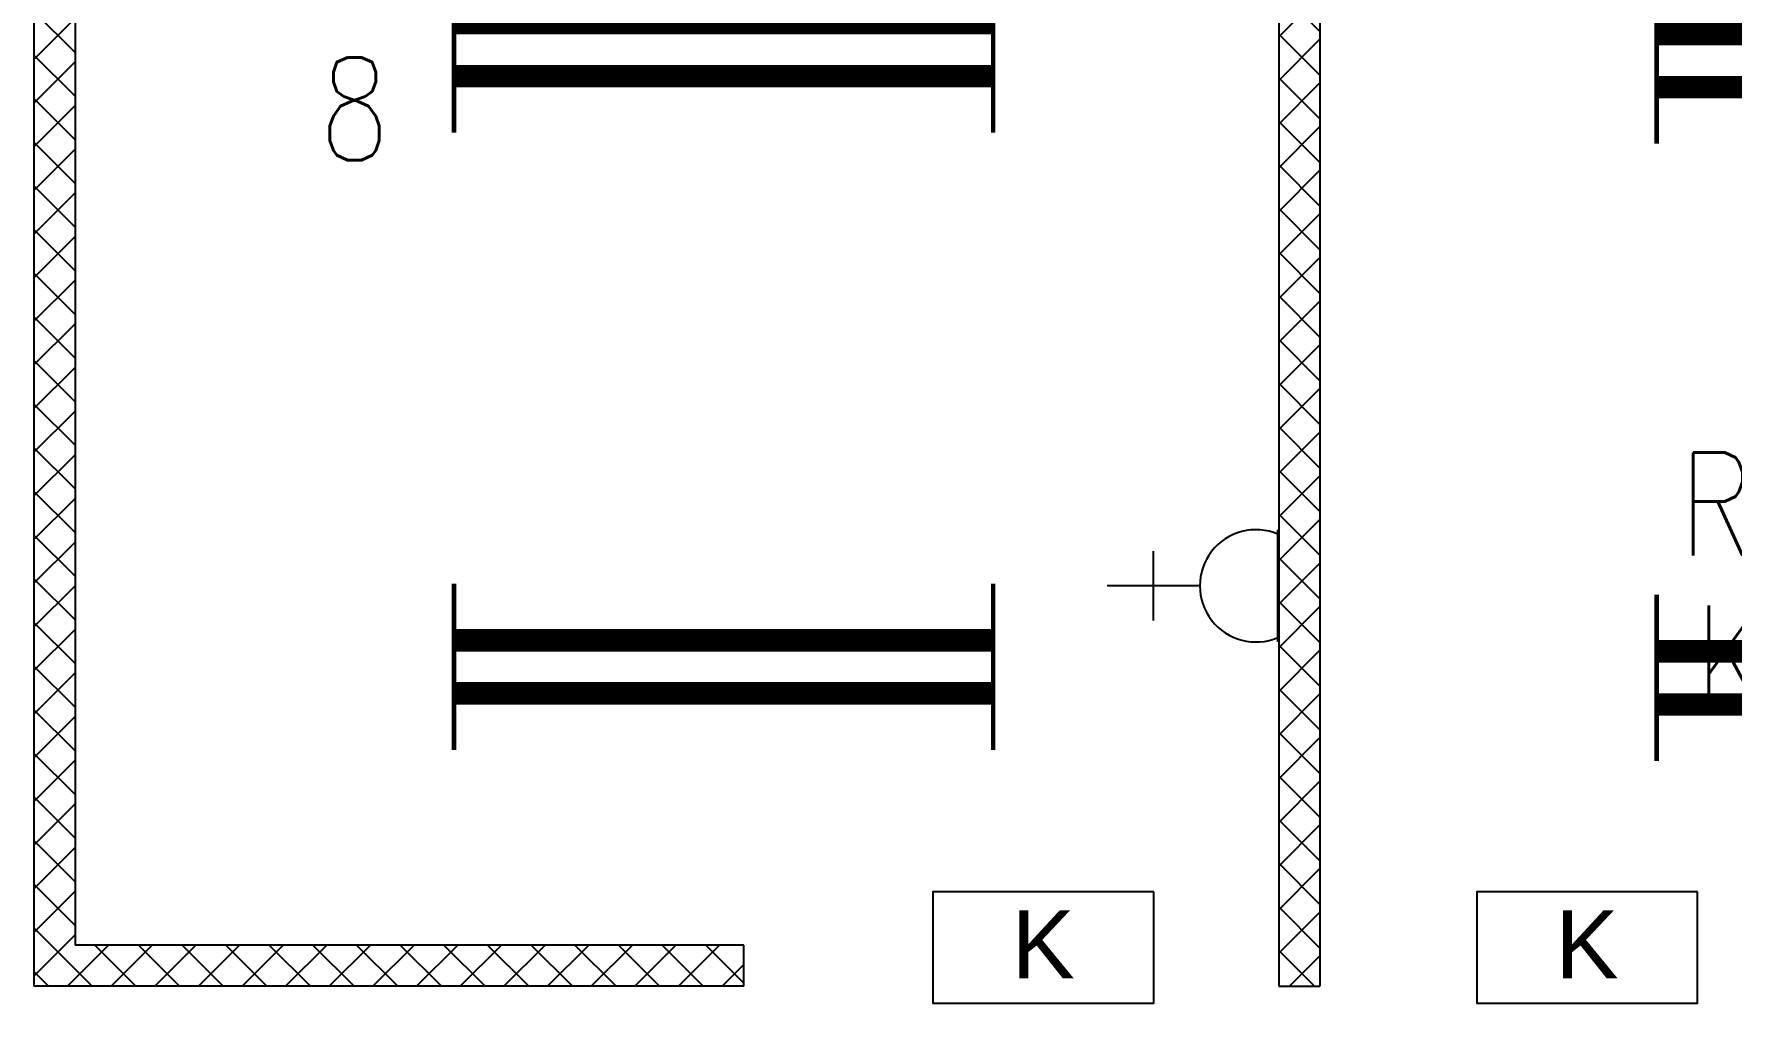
# Model space of a CAD drawing. Header units: inches. Extents: x -106706990 to 300603, y -86718466 to 1728185.
# Drawn here: x 32264 to 36388, y 19863 to 22219 of the extents above; entities that cross this region are included whole.
import ezdxf
from ezdxf.enums import TextEntityAlignment as Align

# ---------------------------------------------------------------- set-up
doc = ezdxf.new("R2010")
doc.units = ezdxf.units.IN
doc.header["$MEASUREMENT"] = 0
doc.linetypes.add('HIDDEN', pattern=[0.375, 0.25, -0.125])
for name, color, linetype in [('A-HATCH', 8, 'Continuous'), ('A-PARTITION', 4, 'Continuous'), ('A-ROOMSYM', 3, 'Continuous'), ('ELECT', 6, 'Continuous'), ('FITTING', 1, 'Continuous'), ('K LIGHT', 3, 'Continuous'), ('LAMP', 5, 'Continuous')]:
    doc.layers.add(name, color=color, linetype=linetype)
doc.styles.add('arial', font='arial.ttf')
doc.styles.add('style1', font='romans.shx', dxfattribs={"height": 750})

# ---------------------------------------------------------------- blocks, each defined once
blk = doc.blocks.new('YBC 236')
at = {"layer": 'LAMP'}
for points, const_width in [([(-134681.8, 193808.3), (-134681.8, 193533.1)], 10.9), ([(-133371.4, 193808.3), (-133371.4, 193533.1)], 10.9), ([(-134681.8, 193670.7), (-133371.4, 193670.7)], 54.6), ([(-134681.8, 193679.4), (-134681.8, 193404.2)], 10.9), ([(-133371.4, 193679.4), (-133371.4, 193404.2)], 10.9), ([(-134681.8, 193541.8), (-133371.4, 193541.8)], 54.6)]:
    blk.add_lwpolyline(points, dxfattribs=dict(at, const_width=const_width))
blk = doc.blocks.new('*U194')
at = {"layer": 'FITTING', "color": 1, "linetype": 'Continuous'}
blk.add_blockref('YBC 236', (134026.6, -193606.2, -5.5), dxfattribs=at)
blk = doc.blocks.new('*U195')
at = {"layer": 'LAMP', "color": 0, "linetype": 'ByBlock', "lineweight": -2, "transparency": 16777216}
for p in [(0, 3000), (0, 1500), (0, 0)]:
    blk.add_blockref('*U194', p, dxfattribs=at)
blk = doc.blocks.new('*U196')
at = {"layer": 'FITTING', "color": 1, "linetype": 'Continuous'}
blk.add_blockref('YBC 236', (134026.6, -193606.2, -5.5), dxfattribs=at)
blk = doc.blocks.new('*U197')
at = {"layer": 'LAMP', "color": 0, "linetype": 'ByBlock', "lineweight": -2, "transparency": 16777216}
for p in [(0, 3000), (0, 1500), (0, 0)]:
    blk.add_blockref('*U196', p, dxfattribs=at)
blk = doc.blocks.new('EXIT LAMP')
at = {"layer": 'K LIGHT', "color": 3}
blk.add_lwpolyline([(54141.1, 5237.4), (53604.6, 5237.4), (53604.6, 4967.1), (54141.1, 4967.1)], close=True, dxfattribs=at)
at = {"layer": 'K LIGHT', "color": 3, "style": 'arial'}
blk.add_text('K', height=164.8, dxfattribs=at).set_placement((53795.7, 5027.4))
blk = doc.blocks.new('SOCKET')
at = {"layer": 'ELECT', "color": 6}
for p, q in [((15248.7, 25891.4), (15248.7, 26116.4)), ((15164.3, 26003.9), (15333.1, 26003.9)), ((15112.3, 25701.6), (15385.1, 25701.6))]:
    blk.add_line(p, q, dxfattribs=at)
blk.add_arc((15248.7, 25755), 136.4, 336.9763, 203.0237, dxfattribs=at)

msp = doc.modelspace()

# ---------------------------------------------------------------- hatches: boundary and pattern name
at = {"layer": 'A-HATCH'}
h = msp.add_hatch(dxfattribs=at)
h.set_pattern_fill('ANSI37', color=8, scale=600)
h.set_pattern_definition([(45, (2570.67, -198349.356), (-53.033009, 53.033009), []), (135, (2570.67, -198349.356), (-53.033009, -53.033009), [])])
h.paths.add_polyline_path([(32363.8, 24404.4), (32263.8, 24404.4), (32263.8, 19904.4), (33988.8, 19904.4), (33988.8, 20004.4), (32363.8, 20004.4)])
h.paths.add_polyline_path([(35388.8, 24404.4), (35338.8, 24404.4), (35338.8, 19904.4), (35388.8, 19904.4)])
h.paths.add_polyline_path([(35338.8, 24404.4), (35288.8, 24404.4), (35288.8, 19904.4), (35338.8, 19904.4)])

# ---------------------------------------------------------------- linework, layer by layer
at = {"layer": 'A-PARTITION', "color": 8}
for p, q in [((32263.8, 24404.4), (32263.8, 19904.4)), ((32363.8, 24404.4), (32363.8, 20004.4)), ((35288.8, 24404.4), (35288.8, 19904.4)), ((35388.8, 24404.4), (35388.8, 19904.4)), ((33988.8, 20004.4), (32363.8, 20004.4)), ((33988.8, 19904.4), (33988.8, 20004.4)), ((33988.8, 19904.4), (32263.8, 19904.4)), ((35288.8, 19904.4), (35388.8, 19904.4))]:
    msp.add_line(p, q, dxfattribs=at)

# ---------------------------------------------------------------- block references
at = {"layer": 'ELECT', "color": 7, "linetype": 'HIDDEN', "rotation": 89.99999999999937}
msp.add_blockref('SOCKET', (60988.4, 5628.6), dxfattribs=at)
at = {"layer": 'K LIGHT', "color": 0}
msp.add_blockref('EXIT LAMP', (-17834.8, 14896.3), dxfattribs=at)
at = {"layer": 'LAMP', "color": 0}
for name, p in [('*U195', (33939.7, 20680.5, -5.5)), ('*U197', (36862.2, 20653.6, 5.5)), ('EXIT LAMP', (-19156.3, 14896.3))]:
    msp.add_blockref(name, p, dxfattribs=at)

# ---------------------------------------------------------------- texts
at = {"layer": 'A-ROOMSYM', "color": 8, "style": 'style1', "width": 0.8}
for s, p in [('8', (33042.8, 21911.7)), ('RUANG', (36706.8, 20951.4)), ('KERJA', (36706.8, 20579.2))]:
    msp.add_text(s, height=250, dxfattribs=at).set_placement(p, align=Align.CENTER)

doc.saveas('drawing.dxf')
